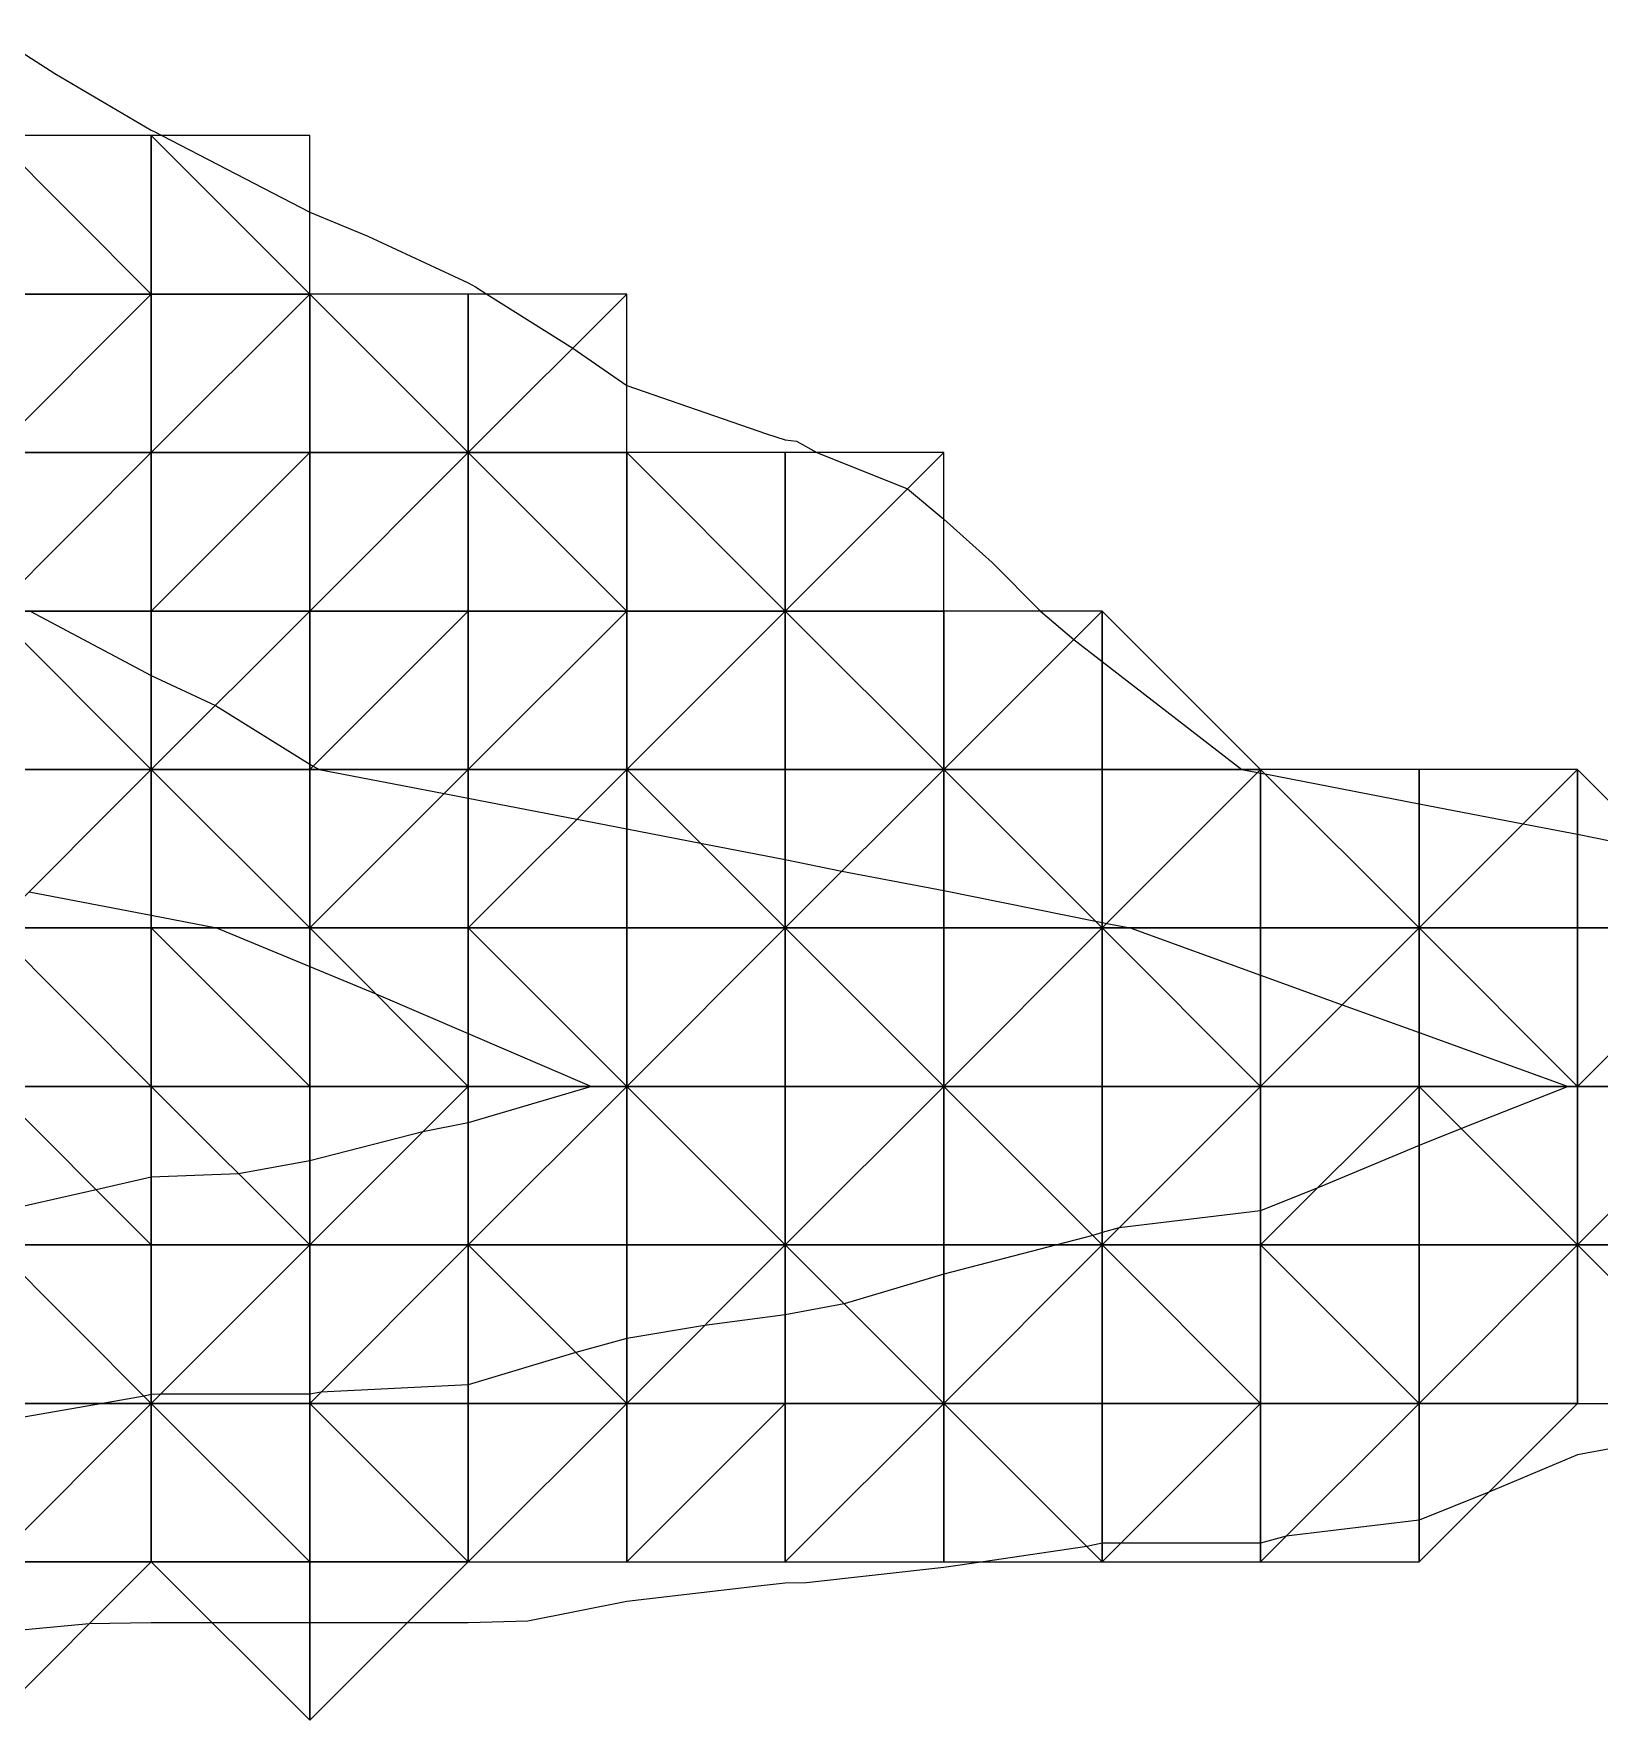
# Model space of a CAD drawing. Header units: metres. Extents: x 4732344 to 4732577, y 2266116 to 2266284.
# Drawn here: x 4732537.41 to 4732542.35, y 2266248.23 to 2266253.56 of the extents above; entities that cross this region are included whole.
import ezdxf

# ---------------------------------------------------------------- set-up
doc = ezdxf.new("R2010")
doc.units = ezdxf.units.M
doc.layers.add('TIN', color=5, linetype='Continuous')

msp = doc.modelspace()

# ---------------------------------------------------------------- linework, layer by layer
at = {"layer": 'corte', "color": 1}
for points in [[(4732537.279, 2266253.5564, 1328.7994), (4732537.4747, 2266253.4307, 1328.7985), (4732537.779, 2266253.2522, 1328.7981), (4732537.7904, 2266253.2464, 1328.7981), (4732537.8123, 2266253.235, 1328.7982)], [(4732537.8123, 2266253.235, 1328.7982), (4732538.279, 2266252.9936, 1328.7991), (4732538.4619, 2266252.9179, 1328.8004), (4732538.779, 2266252.7707, 1328.8019), (4732538.8023, 2266252.7583, 1328.8019), (4732538.8378, 2266252.735, 1328.8017), (4732539.1085, 2266252.5645, 1328.8007), (4732539.279, 2266252.4465, 1328.7996), (4732539.7202, 2266252.2938, 1328.8011), (4732539.779, 2266252.275, 1328.8002), (4732539.8147, 2266252.2707, 1328.8), (4732539.879, 2266252.235, 1328.7982), (4732540.1647, 2266252.1207, 1328.7924), (4732540.279, 2266252.0245, 1328.7876), (4732540.4318, 2266251.8878, 1328.7856), (4732540.5846, 2266251.735, 1328.7887), (4732540.6893, 2266251.6453, 1328.7911), (4732540.779, 2266251.5759, 1328.7932), (4732541.2202, 2266251.235, 1328.8045), (4732541.2695, 2266251.2255, 1328.8063), (4732541.279, 2266251.2236, 1328.8067), (4732541.2931, 2266251.2209, 1328.8072), (4732541.779, 2266251.127, 1328.8254), (4732542.1076, 2266251.0636, 1328.8377), (4732542.279, 2266251.0305, 1328.8441), (4732542.5361, 2266250.9779, 1328.8538)], [(4732537.3966, 2266251.735, 1328.5997), (4732537.779, 2266251.5319, 1328.6012), (4732537.9811, 2266251.4371, 1328.6027), (4732538.279, 2266251.2522, 1328.6028), (4732538.2899, 2266251.2459, 1328.6033), (4732538.3084, 2266251.235, 1328.6041), (4732538.7035, 2266251.1595, 1328.619), (4732538.779, 2266251.1441, 1328.6219), (4732539.1219, 2266251.0779, 1328.6348), (4732539.279, 2266251.0475, 1328.6407), (4732539.5114, 2266251.0026, 1328.6495), (4732539.779, 2266250.9509, 1328.6597), (4732539.9582, 2266250.9142, 1328.6664), (4732540.279, 2266250.853, 1328.6784), (4732540.7579, 2266250.7561, 1328.6964), (4732540.779, 2266250.752, 1328.6972), (4732540.7933, 2266250.7493, 1328.6978), (4732540.8672, 2266250.735, 1328.7005), (4732541.279, 2266250.5861, 1328.7171), (4732541.5368, 2266250.4928, 1328.7275), (4732541.779, 2266250.4052, 1328.7372), (4732542.2496, 2266250.235, 1328.7562), (4732541.9123, 2266250.1017, 1328.7468), (4732541.779, 2266250.049, 1328.7431), (4732541.459, 2266249.915, 1328.7343), (4732541.279, 2266249.8421, 1328.7293), (4732540.8331, 2266249.7891, 1328.7149), (4732540.779, 2266249.7742, 1328.7133), (4732540.7496, 2266249.7644, 1328.7124), (4732540.6361, 2266249.735, 1328.709), (4732540.279, 2266249.6424, 1328.6983), (4732539.9647, 2266249.5493, 1328.689), (4732539.779, 2266249.5147, 1328.6831), (4732539.5241, 2266249.4801, 1328.6747), (4732539.279, 2266249.4399, 1328.6667), (4732539.1187, 2266249.3953, 1328.6618), (4732538.779, 2266249.2933, 1328.6514)], [(4732537.3933, 2266250.8493, 1328.4786), (4732537.779, 2266250.7748, 1328.4931), (4732537.9849, 2266250.735, 1328.5009), (4732538.279, 2266250.613, 1328.513), (4732538.4873, 2266250.5267, 1328.5216), (4732538.779, 2266250.4017, 1328.5337), (4732539.1679, 2266250.235, 1328.5499), (4732538.779, 2266250.1202, 1328.5381), (4732538.6361, 2266250.0921, 1328.5336), (4732538.279, 2266250.0002, 1328.5227), (4732538.0546, 2266249.9594, 1328.5156), (4732537.779, 2266249.9483, 1328.5062), (4732537.6051, 2266249.9089, 1328.5008), (4732537.279, 2266249.835, 1328.4907)], [(4732538.779, 2266249.2933, 1328.6514), (4732538.3141, 2266249.2701, 1328.6355), (4732538.279, 2266249.264, 1328.6344), (4732537.808, 2266249.264, 1328.6181), (4732537.779, 2266249.2628, 1328.6171), (4732537.7565, 2266249.2575, 1328.6164), (4732537.6252, 2266249.235, 1328.6122), (4732537.279, 2266249.175, 1328.6012)], [(4732542.6933, 2266249.1493, 1328.8713), (4732542.279, 2266249.0722, 1328.8647), (4732541.999, 2266248.955, 1328.8606), (4732541.779, 2266248.866, 1328.8574), (4732541.3601, 2266248.8161, 1328.8489), (4732541.279, 2266248.7938, 1328.8465), (4732540.8378, 2266248.7938, 1328.8314), (4732540.779, 2266248.7938, 1328.8294), (4732540.7306, 2266248.7834, 1328.8279), (4732540.404, 2266248.735, 1328.8175), (4732540.279, 2266248.7165, 1328.8135), (4732539.8457, 2266248.6683, 1328.7992), (4732539.779, 2266248.6672, 1328.7969), (4732539.7035, 2266248.6595, 1328.7943), (4732539.279, 2266248.61, 1328.7802), (4732538.9665, 2266248.5475, 1328.7702), (4732538.779, 2266248.5421, 1328.7636), (4732538.5861, 2266248.5421, 1328.7569), (4732538.279, 2266248.5421, 1328.746), (4732537.9719, 2266248.5421, 1328.7353), (4732537.779, 2266248.5421, 1328.7286), (4732537.5833, 2266248.5393, 1328.7219), (4732537.279, 2266248.5113, 1328.7118)]]:
    msp.add_polyline3d(points, dxfattribs=at)
at = {"layer": 'TIN', "color": 5}
for points in [[(4732537.279, 2266252.735, -0.147), (4732537.779, 2266252.735, -0.13), (4732537.279, 2266253.235, -0.118)], [(4732537.279, 2266253.235, -0.118), (4732537.779, 2266252.735, -0.13), (4732537.779, 2266253.235, -0.101)], [(4732538.279, 2266253.235, -0.086), (4732537.779, 2266253.235, -0.101), (4732538.279, 2266252.735, -0.115)], [(4732537.779, 2266253.235, -0.101), (4732537.779, 2266252.735, -0.13), (4732538.279, 2266252.735, -0.115)], [(4732537.779, 2266252.735, -0.13), (4732537.279, 2266252.235, -0.176), (4732537.779, 2266252.235, -0.158)], [(4732537.279, 2266252.735, -0.147), (4732537.279, 2266252.235, -0.176), (4732537.779, 2266252.735, -0.13)], [(4732538.279, 2266252.735, -0.115), (4732537.779, 2266252.735, -0.13), (4732537.779, 2266252.235, -0.158)], [(4732538.279, 2266252.735, -0.115), (4732537.779, 2266252.235, -0.158), (4732538.279, 2266252.235, -0.143)], [(4732538.779, 2266252.735, -0.102), (4732538.279, 2266252.735, -0.115), (4732538.779, 2266252.235, -0.129)], [(4732538.779, 2266252.235, -0.129), (4732538.279, 2266252.735, -0.115), (4732538.279, 2266252.235, -0.143)], [(4732539.279, 2266252.235, -0.111), (4732539.279, 2266252.735, -0.085), (4732538.779, 2266252.235, -0.129)], [(4732538.779, 2266252.235, -0.129), (4732539.279, 2266252.735, -0.085), (4732538.779, 2266252.735, -0.102)], [(4732537.779, 2266252.235, -0.158), (4732537.279, 2266252.235, -0.176), (4732537.279, 2266251.735, -0.204)], [(4732537.279, 2266251.735, -0.204), (4732537.779, 2266251.735, -0.187), (4732537.779, 2266252.235, -0.158)], [(4732537.779, 2266251.735, -0.187), (4732538.279, 2266251.735, -0.172), (4732538.279, 2266252.235, -0.143)], [(4732538.279, 2266252.235, -0.143), (4732537.779, 2266252.235, -0.158), (4732537.779, 2266251.735, -0.187)], [(4732538.779, 2266252.235, -0.129), (4732538.279, 2266251.735, -0.172), (4732538.779, 2266251.735, -0.155)], [(4732538.279, 2266252.235, -0.143), (4732538.279, 2266251.735, -0.172), (4732538.779, 2266252.235, -0.129)], [(4732538.779, 2266251.735, -0.155), (4732539.279, 2266251.735, -0.138), (4732538.779, 2266252.235, -0.129)], [(4732538.779, 2266252.235, -0.129), (4732539.279, 2266251.735, -0.138), (4732539.279, 2266252.235, -0.111)], [(4732539.779, 2266251.735, -0.127), (4732539.779, 2266252.235, -0.102), (4732539.279, 2266252.235, -0.111)], [(4732539.279, 2266252.235, -0.111), (4732539.279, 2266251.735, -0.138), (4732539.779, 2266251.735, -0.127)], [(4732539.779, 2266251.735, -0.127), (4732540.279, 2266251.735, -0.111), (4732540.279, 2266252.235, -0.092)], [(4732540.279, 2266252.235, -0.092), (4732539.779, 2266252.235, -0.102), (4732539.779, 2266251.735, -0.127)], [(4732537.779, 2266251.735, -0.187), (4732537.279, 2266251.735, -0.204), (4732537.779, 2266251.235, -0.219)], [(4732537.279, 2266251.735, -0.204), (4732537.279, 2266251.235, -0.236), (4732537.779, 2266251.235, -0.219)], [(4732537.779, 2266251.235, -0.219), (4732538.279, 2266251.235, -0.201), (4732538.279, 2266251.735, -0.172)], [(4732538.279, 2266251.735, -0.172), (4732537.779, 2266251.735, -0.187), (4732537.779, 2266251.235, -0.219)], [(4732538.779, 2266251.735, -0.155), (4732538.279, 2266251.735, -0.172), (4732538.279, 2266251.235, -0.201)], [(4732538.779, 2266251.235, -0.184), (4732538.779, 2266251.735, -0.155), (4732538.279, 2266251.235, -0.201)], [(4732538.779, 2266251.235, -0.184), (4732539.279, 2266251.235, -0.167), (4732539.279, 2266251.735, -0.138)], [(4732539.279, 2266251.735, -0.138), (4732538.779, 2266251.735, -0.155), (4732538.779, 2266251.235, -0.184)], [(4732539.779, 2266251.735, -0.127), (4732539.279, 2266251.735, -0.138), (4732539.279, 2266251.235, -0.167)], [(4732539.279, 2266251.235, -0.167), (4732539.779, 2266251.235, -0.15), (4732539.779, 2266251.735, -0.127)], [(4732540.279, 2266251.235, -0.132), (4732539.779, 2266251.735, -0.127), (4732539.779, 2266251.235, -0.15)], [(4732540.279, 2266251.735, -0.111), (4732539.779, 2266251.735, -0.127), (4732540.279, 2266251.235, -0.132)], [(4732540.779, 2266251.235, -0.115), (4732540.779, 2266251.735, -0.093), (4732540.279, 2266251.235, -0.132)], [(4732540.779, 2266251.735, -0.093), (4732540.279, 2266251.735, -0.111), (4732540.279, 2266251.235, -0.132)], [(4732541.279, 2266251.235, -0.098), (4732540.779, 2266251.735, -0.093), (4732540.779, 2266251.235, -0.115)], [(4732537.279, 2266251.235, -0.236), (4732537.279, 2266250.735, -0.324), (4732537.779, 2266251.235, -0.219)], [(4732537.779, 2266251.235, -0.219), (4732537.279, 2266250.735, -0.324), (4732537.779, 2266250.735, -0.307)], [(4732537.779, 2266251.235, -0.219), (4732538.279, 2266250.735, -0.29), (4732538.279, 2266251.235, -0.201)], [(4732537.779, 2266251.235, -0.219), (4732537.779, 2266250.735, -0.307), (4732538.279, 2266250.735, -0.29)], [(4732538.279, 2266250.735, -0.29), (4732538.779, 2266250.735, -0.272), (4732538.779, 2266251.235, -0.184)], [(4732538.779, 2266251.235, -0.184), (4732538.279, 2266251.235, -0.201), (4732538.279, 2266250.735, -0.29)], [(4732538.779, 2266251.235, -0.184), (4732538.779, 2266250.735, -0.272), (4732539.279, 2266251.235, -0.167)], [(4732539.279, 2266251.235, -0.167), (4732538.779, 2266250.735, -0.272), (4732539.279, 2266250.735, -0.255)], [(4732539.779, 2266250.735, -0.238), (4732539.279, 2266251.235, -0.167), (4732539.279, 2266250.735, -0.255)], [(4732539.779, 2266250.735, -0.238), (4732539.779, 2266251.235, -0.15), (4732539.279, 2266251.235, -0.167)], [(4732540.279, 2266250.735, -0.221), (4732540.279, 2266251.235, -0.132), (4732539.779, 2266250.735, -0.238)], [(4732539.779, 2266250.735, -0.238), (4732540.279, 2266251.235, -0.132), (4732539.779, 2266251.235, -0.15)], [(4732540.779, 2266251.235, -0.115), (4732540.279, 2266251.235, -0.132), (4732540.779, 2266250.735, -0.203)], [(4732540.779, 2266250.735, -0.203), (4732540.279, 2266251.235, -0.132), (4732540.279, 2266250.735, -0.221)], [(4732540.779, 2266250.735, -0.203), (4732541.279, 2266251.235, -0.098), (4732540.779, 2266251.235, -0.115)], [(4732541.279, 2266250.735, -0.186), (4732541.279, 2266251.235, -0.098), (4732540.779, 2266250.735, -0.203)], [(4732541.779, 2266251.235, -0.081), (4732541.279, 2266251.235, -0.098), (4732541.779, 2266250.735, -0.169)], [(4732541.779, 2266250.735, -0.169), (4732541.279, 2266251.235, -0.098), (4732541.279, 2266250.735, -0.186)], [(4732541.779, 2266250.735, -0.169), (4732542.279, 2266251.235, -0.064), (4732541.779, 2266251.235, -0.081)], [(4732542.279, 2266250.735, -0.152), (4732542.279, 2266251.235, -0.064), (4732541.779, 2266250.735, -0.169)], [(4732542.779, 2266250.735, -0.134), (4732542.279, 2266251.235, -0.064), (4732542.279, 2266250.735, -0.152)], [(4732537.279, 2266250.235, -0.36), (4732537.779, 2266250.235, -0.343), (4732537.279, 2266250.735, -0.324)], [(4732537.779, 2266250.235, -0.343), (4732537.779, 2266250.735, -0.307), (4732537.279, 2266250.735, -0.324)], [(4732537.779, 2266250.735, -0.307), (4732537.779, 2266250.235, -0.343), (4732538.279, 2266250.235, -0.331)], [(4732538.279, 2266250.235, -0.331), (4732538.279, 2266250.735, -0.29), (4732537.779, 2266250.735, -0.307)], [(4732538.779, 2266250.235, -0.314), (4732538.779, 2266250.735, -0.272), (4732538.279, 2266250.735, -0.29)], [(4732538.279, 2266250.235, -0.331), (4732538.779, 2266250.235, -0.314), (4732538.279, 2266250.735, -0.29)], [(4732539.279, 2266250.735, -0.255), (4732538.779, 2266250.735, -0.272), (4732539.279, 2266250.235, -0.296)], [(4732539.279, 2266250.235, -0.296), (4732538.779, 2266250.735, -0.272), (4732538.779, 2266250.235, -0.314)], [(4732539.279, 2266250.735, -0.255), (4732539.279, 2266250.235, -0.296), (4732539.779, 2266250.735, -0.238)], [(4732539.279, 2266250.235, -0.296), (4732539.779, 2266250.235, -0.281), (4732539.779, 2266250.735, -0.238)], [(4732539.779, 2266250.735, -0.238), (4732539.779, 2266250.235, -0.281), (4732540.279, 2266250.235, -0.264)], [(4732540.279, 2266250.235, -0.264), (4732540.279, 2266250.735, -0.221), (4732539.779, 2266250.735, -0.238)], [(4732540.279, 2266250.235, -0.264), (4732540.779, 2266250.235, -0.247), (4732540.779, 2266250.735, -0.203)], [(4732540.779, 2266250.735, -0.203), (4732540.279, 2266250.735, -0.221), (4732540.279, 2266250.235, -0.264)], [(4732540.779, 2266250.735, -0.203), (4732541.279, 2266250.235, -0.233), (4732541.279, 2266250.735, -0.186)], [(4732540.779, 2266250.735, -0.203), (4732540.779, 2266250.235, -0.247), (4732541.279, 2266250.235, -0.233)], [(4732541.279, 2266250.235, -0.233), (4732541.779, 2266250.235, -0.216), (4732541.779, 2266250.735, -0.169)], [(4732541.279, 2266250.735, -0.186), (4732541.279, 2266250.235, -0.233), (4732541.779, 2266250.735, -0.169)], [(4732541.779, 2266250.735, -0.169), (4732542.279, 2266250.235, -0.199), (4732542.279, 2266250.735, -0.152)], [(4732541.779, 2266250.735, -0.169), (4732541.779, 2266250.235, -0.216), (4732542.279, 2266250.235, -0.199)], [(4732542.279, 2266250.235, -0.199), (4732542.779, 2266250.235, -0.181), (4732542.779, 2266250.735, -0.134)], [(4732542.279, 2266250.735, -0.152), (4732542.279, 2266250.235, -0.199), (4732542.779, 2266250.735, -0.134)], [(4732537.779, 2266249.735, -0.268), (4732537.279, 2266250.235, -0.36), (4732537.279, 2266249.735, -0.285)], [(4732537.779, 2266249.735, -0.268), (4732537.779, 2266250.235, -0.343), (4732537.279, 2266250.235, -0.36)], [(4732537.779, 2266250.235, -0.343), (4732537.779, 2266249.735, -0.268), (4732538.279, 2266249.735, -0.265)], [(4732538.279, 2266250.235, -0.331), (4732537.779, 2266250.235, -0.343), (4732538.279, 2266249.735, -0.265)], [(4732538.279, 2266249.735, -0.265), (4732538.779, 2266249.735, -0.253), (4732538.779, 2266250.235, -0.314)], [(4732538.279, 2266249.735, -0.265), (4732538.779, 2266250.235, -0.314), (4732538.279, 2266250.235, -0.331)], [(4732539.279, 2266250.235, -0.296), (4732538.779, 2266249.735, -0.253), (4732539.279, 2266249.735, -0.236)], [(4732538.779, 2266250.235, -0.314), (4732538.779, 2266249.735, -0.253), (4732539.279, 2266250.235, -0.296)], [(4732539.779, 2266249.735, -0.226), (4732539.279, 2266250.235, -0.296), (4732539.279, 2266249.735, -0.236)], [(4732539.779, 2266249.735, -0.226), (4732539.779, 2266250.235, -0.281), (4732539.279, 2266250.235, -0.296)], [(4732539.779, 2266249.735, -0.226), (4732540.279, 2266249.735, -0.21), (4732540.279, 2266250.235, -0.264)], [(4732540.279, 2266250.235, -0.264), (4732539.779, 2266250.235, -0.281), (4732539.779, 2266249.735, -0.226)], [(4732540.279, 2266250.235, -0.264), (4732540.279, 2266249.735, -0.21), (4732540.779, 2266249.735, -0.196)], [(4732540.779, 2266249.735, -0.196), (4732540.779, 2266250.235, -0.247), (4732540.279, 2266250.235, -0.264)], [(4732540.779, 2266249.735, -0.196), (4732541.279, 2266249.735, -0.191), (4732541.279, 2266250.235, -0.233)], [(4732541.279, 2266250.235, -0.233), (4732540.779, 2266250.235, -0.247), (4732540.779, 2266249.735, -0.196)], [(4732541.779, 2266250.235, -0.216), (4732541.279, 2266249.735, -0.191), (4732541.779, 2266249.735, -0.173)], [(4732541.279, 2266250.235, -0.233), (4732541.279, 2266249.735, -0.191), (4732541.779, 2266250.235, -0.216)], [(4732541.779, 2266250.235, -0.216), (4732542.279, 2266249.735, -0.156), (4732542.279, 2266250.235, -0.199)], [(4732541.779, 2266249.735, -0.173), (4732542.279, 2266249.735, -0.156), (4732541.779, 2266250.235, -0.216)], [(4732542.279, 2266249.735, -0.156), (4732542.779, 2266250.235, -0.181), (4732542.279, 2266250.235, -0.199)], [(4732542.779, 2266249.735, -0.143), (4732542.779, 2266250.235, -0.181), (4732542.279, 2266249.735, -0.156)], [(4732537.279, 2266249.735, -0.285), (4732537.279, 2266249.235, -0.209), (4732537.779, 2266249.235, -0.196)], [(4732537.779, 2266249.235, -0.196), (4732537.779, 2266249.735, -0.268), (4732537.279, 2266249.735, -0.285)], [(4732537.779, 2266249.235, -0.196), (4732538.279, 2266249.735, -0.265), (4732537.779, 2266249.735, -0.268)], [(4732537.779, 2266249.235, -0.196), (4732538.279, 2266249.235, -0.196), (4732538.279, 2266249.735, -0.265)], [(4732538.779, 2266249.235, -0.193), (4732538.779, 2266249.735, -0.253), (4732538.279, 2266249.235, -0.196)], [(4732538.779, 2266249.735, -0.253), (4732538.279, 2266249.735, -0.265), (4732538.279, 2266249.235, -0.196)], [(4732538.779, 2266249.735, -0.253), (4732538.779, 2266249.235, -0.193), (4732539.279, 2266249.235, -0.175)], [(4732539.279, 2266249.235, -0.175), (4732539.279, 2266249.735, -0.236), (4732538.779, 2266249.735, -0.253)], [(4732539.779, 2266249.735, -0.226), (4732539.279, 2266249.735, -0.236), (4732539.279, 2266249.235, -0.175)], [(4732539.279, 2266249.235, -0.175), (4732539.779, 2266249.235, -0.167), (4732539.779, 2266249.735, -0.226)], [(4732539.779, 2266249.235, -0.167), (4732540.279, 2266249.235, -0.156), (4732539.779, 2266249.735, -0.226)], [(4732539.779, 2266249.735, -0.226), (4732540.279, 2266249.235, -0.156), (4732540.279, 2266249.735, -0.21)], [(4732540.779, 2266249.735, -0.196), (4732540.279, 2266249.235, -0.156), (4732540.779, 2266249.235, -0.145)], [(4732540.279, 2266249.735, -0.21), (4732540.279, 2266249.235, -0.156), (4732540.779, 2266249.735, -0.196)], [(4732541.279, 2266249.235, -0.145), (4732541.279, 2266249.735, -0.191), (4732540.779, 2266249.735, -0.196)], [(4732540.779, 2266249.735, -0.196), (4732540.779, 2266249.235, -0.145), (4732541.279, 2266249.235, -0.145)], [(4732541.279, 2266249.735, -0.191), (4732541.779, 2266249.235, -0.131), (4732541.779, 2266249.735, -0.173)], [(4732541.279, 2266249.235, -0.145), (4732541.779, 2266249.235, -0.131), (4732541.279, 2266249.735, -0.191)], [(4732541.779, 2266249.235, -0.131), (4732542.279, 2266249.235, -0.114), (4732542.279, 2266249.735, -0.156)], [(4732541.779, 2266249.735, -0.173), (4732541.779, 2266249.235, -0.131), (4732542.279, 2266249.735, -0.156)], [(4732542.779, 2266249.235, -0.106), (4732542.279, 2266249.735, -0.156), (4732542.279, 2266249.235, -0.114)], [(4732542.779, 2266249.735, -0.143), (4732542.279, 2266249.735, -0.156), (4732542.779, 2266249.235, -0.106)], [(4732537.779, 2266249.235, -0.196), (4732537.279, 2266249.235, -0.209), (4732537.279, 2266248.735, -0.134)], [(4732537.279, 2266248.735, -0.134), (4732537.779, 2266248.735, -0.127), (4732537.779, 2266249.235, -0.196)], [(4732537.779, 2266249.235, -0.196), (4732537.779, 2266248.735, -0.127), (4732538.279, 2266248.735, -0.127)], [(4732538.279, 2266248.735, -0.127), (4732538.279, 2266249.235, -0.196), (4732537.779, 2266249.235, -0.196)], [(4732538.279, 2266248.735, -0.127), (4732538.779, 2266248.735, -0.127), (4732538.279, 2266249.235, -0.196)], [(4732538.279, 2266249.235, -0.196), (4732538.779, 2266248.735, -0.127), (4732538.779, 2266249.235, -0.193)], [(4732539.279, 2266249.235, -0.175), (4732538.779, 2266249.235, -0.193), (4732538.779, 2266248.735, -0.127)], [(4732538.779, 2266248.735, -0.127), (4732539.279, 2266248.735, -0.115), (4732539.279, 2266249.235, -0.175)], [(4732539.779, 2266248.735, -0.108), (4732539.779, 2266249.235, -0.167), (4732539.279, 2266248.735, -0.115)], [(4732539.279, 2266248.735, -0.115), (4732539.779, 2266249.235, -0.167), (4732539.279, 2266249.235, -0.175)], [(4732540.279, 2266249.235, -0.156), (4732539.779, 2266249.235, -0.167), (4732539.779, 2266248.735, -0.108)], [(4732540.279, 2266249.235, -0.156), (4732539.779, 2266248.735, -0.108), (4732540.279, 2266248.735, -0.102)], [(4732540.279, 2266249.235, -0.156), (4732540.779, 2266248.735, -0.094), (4732540.779, 2266249.235, -0.145)], [(4732540.279, 2266248.735, -0.102), (4732540.779, 2266248.735, -0.094), (4732540.279, 2266249.235, -0.156)], [(4732540.779, 2266248.735, -0.094), (4732541.279, 2266248.735, -0.094), (4732541.279, 2266249.235, -0.145)], [(4732541.279, 2266249.235, -0.145), (4732540.779, 2266249.235, -0.145), (4732540.779, 2266248.735, -0.094)], [(4732541.279, 2266248.735, -0.094), (4732541.779, 2266248.735, -0.089), (4732541.779, 2266249.235, -0.131)], [(4732541.279, 2266248.735, -0.094), (4732541.779, 2266249.235, -0.131), (4732541.279, 2266249.235, -0.145)], [(4732541.779, 2266248.735, -0.089), (4732542.279, 2266249.235, -0.114), (4732541.779, 2266249.235, -0.131)], [(4732537.279, 2266248.735, -0.134), (4732537.279, 2266248.235, -0.058), (4732537.779, 2266248.735, -0.127)], [(4732538.279, 2266248.235, -0.057), (4732538.279, 2266248.735, -0.127), (4732537.779, 2266248.735, -0.127)], [(4732538.779, 2266248.735, -0.127), (4732538.279, 2266248.735, -0.127), (4732538.279, 2266248.235, -0.057)]]:
    msp.add_3dface(points, dxfattribs=at)

doc.saveas('drawing.dxf')
